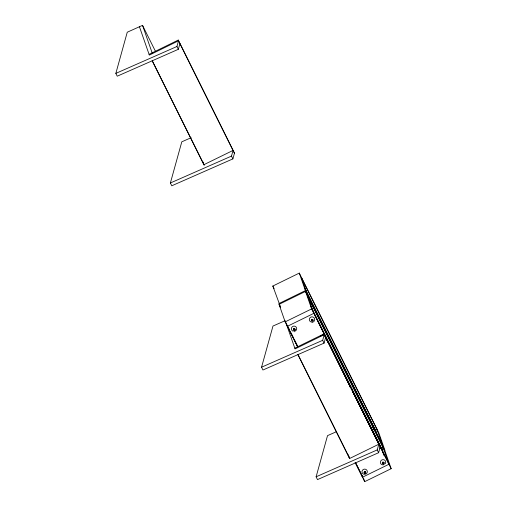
<?xml version="1.0" encoding="UTF-8"?>
<svg xmlns="http://www.w3.org/2000/svg" width="507" height="507" viewBox="0 0 507 507"><rect width="100%" height="100%" fill="white"/><g stroke="black" fill="none" stroke-linecap="round" stroke-linejoin="round"><path stroke-width="0.76" d="M328.314 341.756L327.997 342.041M371.846 423.611L371.346 423.966M373.627 427.243L373.032 427.604M378.07 441.914L377.519 442.383M379.68 447.928L380.871 447.402L380.478 447.459M293.8 329.265L293.927 328.916M294.459 328.751L294.111 329.138L293.61 328.815A0.805 0.78 -19.2 0 0 293.718 329.905A0.805 0.78 -19.2 0 0 294.801 329.823A0.805 0.78 -19.2 0 0 294.833 328.764M311.767 320.006L311.894 319.657M364.463 472.011L364.419 472.385M364.438 472.163L364.457 472.486M365.072 471.764L364.26 471.928M382.646 462.137L383.127 462.682L383.431 462.08M382.817 462.802L383.482 462.473M383.647 462.79L383.324 463.233L382.836 462.954M179.915 43.621L178.337 49.306L117.231 76.189L115.837 73.388L127.257 32.22L142.53 25.35L155.548 51.505M178.337 49.306L176.943 46.505L178.521 40.814L178.261 40.072L149.083 54.357M178.261 40.072L234.462 153.209L232.884 158.9L171.784 185.784L170.384 182.983L181.804 141.814L191.152 137.701M232.884 158.9L231.49 156.099L233.068 150.408L203.89 164.693L202.851 161.714M325.64 337.434L324.062 343.125L262.962 370.009L261.561 367.207L272.981 326.039L285.2 320.665M324.062 343.125L322.667 340.324L324.246 334.633L323.986 333.891L294.808 348.17M285.46 321.406L295.068 348.911L324.246 334.633L380.193 447.028L378.615 452.713L317.509 479.603L316.115 476.795L327.528 435.633L336.154 431.837M378.615 452.713L377.221 449.912L378.799 444.227L349.615 458.505L297.882 354.57M293.851 328.999L293.984 329.639M294.58 329.512L294.624 329.144M311.811 319.854A0.805 0.78 -19.2 0 1 313.123 320.278A0.805 0.78 -19.2 0 1 312.071 321.185A0.805 0.78 -19.2 0 1 311.811 319.854L311.818 319.74M312.546 320.259L312.432 319.676M365.192 472.524L365.205 472.049M382.842 462.695L383.381 462.428M323.7 334.709L324.341 334.347M294.504 329.601L294.529 328.948L293.946 328.973M312.356 319.702L311.615 319.657M312.527 320.196L312.033 320.367M314.055 321.527L312.173 322.452M364.489 472.068L365.224 472.106M365.173 472.467L364.432 472.429M350.641 386.651L350.356 386.562M321.882 323.669L321.692 323.51M327.706 342.25L328.302 341.617M344.323 368.412L344.766 368.076L343.879 368.374M346.934 373.982L347.213 373.735L346.649 373.893M350.077 386.429L327.947 341.693M294.485 329.537L294.06 329.626M364.558 471.985L365.167 472.017M365.097 472.549L364.495 472.518M319.106 318.155L318.681 318.364M321.768 323.739L322.332 323.333L321.736 323.422M323.827 334.893L324.86 334.208L324.22 334.392M344.209 368.481L344.526 368.19L344.006 368.31M345.14 370.389L345.419 370.135L344.855 370.294M350.686 386.708L350.147 386.993M351.37 388.698L351.947 388.299L351.535 388.318M353.157 392.291L353.436 392.038L353.087 392.095M373.887 429.347L374.248 429.156M374.331 429.378L374.888 428.973L374.477 429.08M376.859 440.26L377.005 439.956M321.85 323.764L321.14 324.062M326.736 340.032L327.604 339.722L326.755 340.336M344.291 368.507L343.74 368.754M347.58 375.801L348.467 375.503L347.612 376.118M376.758 440.38L377.417 439.854L377.005 439.88M377.709 442.3L378.374 441.768L377.956 441.793M379.502 445.894L380.161 445.368L379.566 445.457M280.2 306.095L272.823 286.049L299.288 273.096L378.818 432.877L384.933 450.387L374.261 428.947M278.939 303.56L305.404 290.606L299.288 273.096M297.603 346.851L285.162 321.869L279.046 304.358L305.518 291.398L385.047 451.186L391.163 468.696L364.698 481.65L355.084 462.333M285.162 321.869L311.634 308.915L305.518 291.398M320.754 336.014L322.744 335.038M374.743 429.999L375.186 429.778M374.8 430.17L375.25 429.955M374.907 430.576L376.999 429.549L301.887 278.647M380.966 448.302L381.41 448.087M381.473 448.264L381.049 448.543M381.834 448.537L383.229 447.858L308.11 296.95M317.87 316.14L318.63 315.905L317.604 316.583M318.738 318.434L319.587 317.819L319.169 317.845M320.595 321.596L321.375 321.419L320.183 322.141M326.806 340.229L327.3 339.867L326.952 339.924M344.088 368.545L343.448 368.823M346.731 373.76L347.51 373.583L346.484 374.267M350.21 386.556L350.996 386.378L350.064 386.955M351.098 388.913L351.471 388.73L352.935 391.55M353.049 392.348L352.549 392.621M370.383 422.071L370.864 421.64M370.344 422.16L371.194 421.545L370.775 421.571M371.295 424.074L371.891 423.44M374.204 429.442L373.855 429.657M376.739 440.323L376.39 440.539M115.837 73.388L176.943 46.505M170.384 182.983L231.49 156.099M261.561 367.207L322.667 340.324M316.115 476.795L377.221 449.912M320.728 321.615L321.077 321.565L320.304 322.002M325.215 336.217L325.811 336.128L324.784 336.806M347.827 375.681L348.227 375.617L347.536 376.074M353.145 391.987L353.74 391.892L352.707 392.576M354.095 393.901L354.691 393.806L353.664 394.49M373.342 427.154L373.938 427.059L372.905 427.743M379.515 445.571L379.863 445.514L379.261 445.913M380.523 447.377L381.112 447.282L379.927 448.011M294.041 328.91L294.364 328.891M318.117 316.038L317.597 316.507M345.305 370.015L345.723 369.99L344.532 370.718M312.274 320.437L311.932 320.316M294.307 329.696L293.883 329.506M294.206 331.711L294.751 331.667M383.083 463.164L383.577 462.999L383.463 462.416M311.951 320.38L311.748 319.942M383 463.176L382.798 462.745M304.295 287.361L375.472 430.297L377.265 435.443M305.417 289.662L375.294 430.082M307.21 293.889L320.963 321.52M321.672 322.94L344.589 368.988M345.299 370.408L347.061 373.951M347.764 375.364L370.687 421.418M371.745 423.541L382.322 444.797M305.404 290.606L318.193 316.298M319.252 318.421L321.013 321.964M321.717 323.384L370.737 421.862M371.796 423.985L373.203 426.824M310.88 306.374L381.701 448.606L384.217 455.825M234.462 153.209L178.521 40.814L149.343 55.098L139.476 26.846M313.44 312.198L327.541 340.539M328.251 341.952L350.819 387.297M353.994 393.673L377.265 440.431M377.969 441.851L379.737 445.393M380.44 446.813L388.552 463.106M311.634 308.915L324.417 334.607M325.126 336.021L327.243 340.273M354.044 394.116L379.787 445.837M380.491 447.256L391.163 468.696M325.748 337.421L327.154 340.248M328.206 342.371L350.375 386.904M354.247 394.68L376.764 439.924M377.823 442.041L379.23 444.867M272.823 286.049L274.084 288.584M279.046 304.358L280.625 307.527M287.469 325.792L289.231 329.335M290.993 332.877L293.813 338.543M294.523 339.963L297.343 345.628M355.882 463.233L362.226 475.991M286.968 325.152L297.197 345.698M355.382 462.599L362.087 476.06M152.601 61.423L203.618 163.919M152.157 60.751L204.232 165.371M297.977 354.532L349.342 457.739M376.612 428.44L382.728 445.951M382.836 446.743L388.951 464.26L362.486 477.214L361.466 474.292M375.123 429.6L376.815 434.448M381.346 447.903L383.767 454.836M301.5 277.532L307.616 295.042M307.724 295.841L313.839 313.351L287.374 326.305L286.354 323.39M363.424 478L364.698 481.65M348.315 454.792L349.615 458.505M142.53 25.35L152.138 52.861M293.147 331.217A2.681 2.611 -19.2 0 1 291.823 327.294A2.681 2.611 -19.2 0 1 296.056 326.99A2.681 2.611 -19.2 0 1 295.194 331.065M363.766 474.222A2.681 2.611 -19.2 0 1 362.435 470.306A2.681 2.611 -19.2 0 1 366.669 469.995A2.681 2.611 -19.2 0 1 365.807 474.077M365.148 474.298A2.681 2.611 -19.2 0 1 364.451 474.349M365.446 471.776A0.805 0.78 -19.2 0 1 365.091 473.037A0.805 0.78 -19.2 0 1 364.039 472.251M311.805 322.084A2.681 2.611 -19.2 0 1 309.409 318.871A2.681 2.611 -19.2 0 1 313.098 317.065A2.681 2.611 -19.2 0 1 314.207 320.906M312.914 319.676A0.805 0.78 -19.2 0 1 311.59 320.551M382.855 464.881A2.681 2.611 -19.2 0 1 380.459 461.668A2.681 2.611 -19.2 0 1 384.148 459.868A2.681 2.611 -19.2 0 1 385.257 463.702M384.211 464.602A2.681 2.611 -19.2 0 1 383.552 464.83M383.691 462.169A0.805 0.78 -19.2 0 1 383.767 463.411A0.805 0.78 -19.2 0 1 382.519 463.176M382.487 462.58A0.805 0.78 -19.2 0 1 382.893 462.124M294.104 330.444A0.805 0.78 -19.2 0 0 295.156 329.537A0.805 0.78 -19.2 0 0 293.845 329.113A0.805 0.78 -19.2 0 0 294.104 330.444M364.717 473.449A0.805 0.78 -19.2 0 0 365.769 472.543A0.805 0.78 -19.2 0 0 364.457 472.118A0.805 0.78 -19.2 0 0 364.717 473.449M383.121 463.981A0.805 0.78 -19.2 0 0 384.173 463.075A0.805 0.78 -19.2 0 0 382.861 462.65A0.805 0.78 -19.2 0 0 383.121 463.981"/></g></svg>
